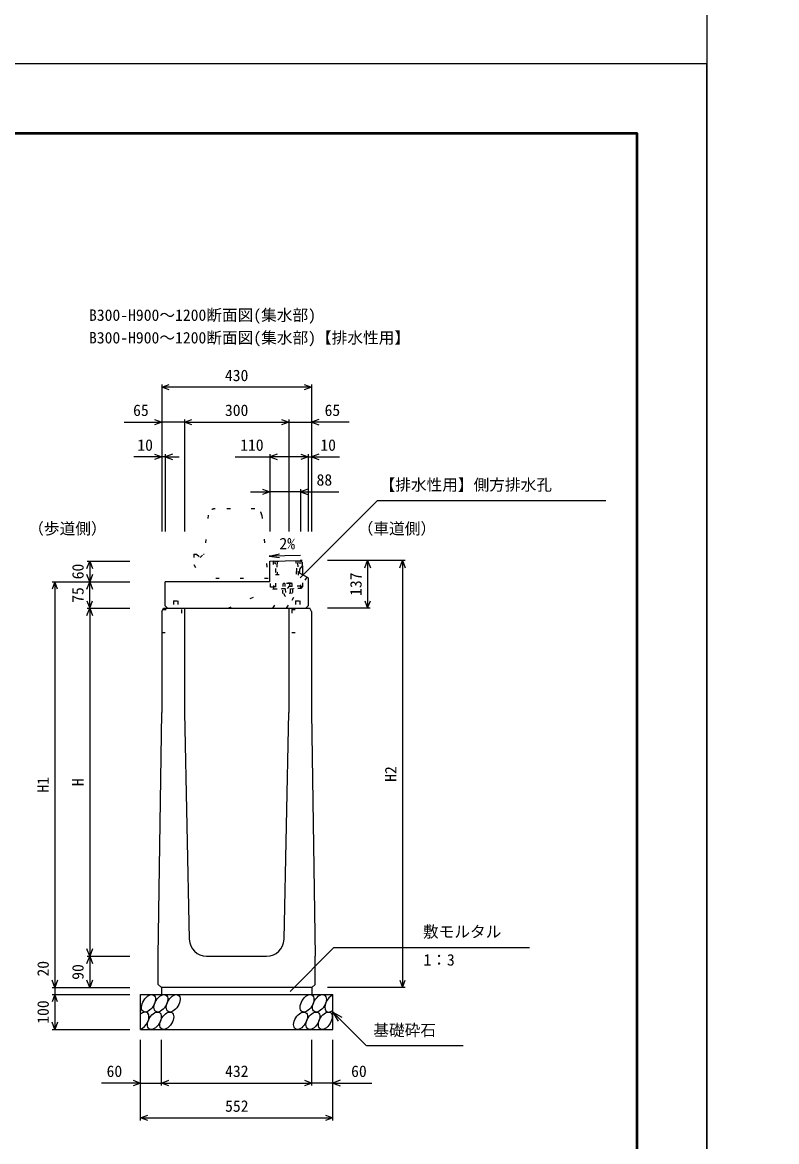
# Model space of a CAD drawing. Units: millimetres, scale not verified. Extents: x -12600 to 12600, y -5940 to 5940.
# Drawn here: x -6165 to -4000, y -3095 to 119 of the extents above; entities that cross this region are included whole.
import ezdxf
from ezdxf.enums import TextEntityAlignment as Align

# ---------------------------------------------------------------- set-up
doc = ezdxf.new("R2010")
doc.units = ezdxf.units.MM
doc.header["$LTSCALE"] = 40
doc.linetypes.add('DOTTED', pattern=[1.75, 0.25, -1.5])
for name, color, linetype, lineweight in [('0-0_DIM', 7, 'Continuous', 25), ('0-1_Defpoints', 5, 'Continuous', 25), ('0-2_HATCH', 6, 'DOTTED', 25), ('0-5_OUTLINE', 3, 'Continuous', 25), ('0-6_OUTLINE2', 4, 'DOTTED', 25), ('0-7_TXT', 7, 'Continuous', 25), ('0-8_WAKU', 3, 'Continuous', 25)]:
    doc.layers.add(name, color=color, linetype=linetype, lineweight=lineweight)
doc.styles.add('ＭＳ ゴシック', font='')
doc.styles.get('ＭＳ ゴシック').set_extended_font_data('MS Gothic')

msp = doc.modelspace()

# ---------------------------------------------------------------- linework, layer by layer
at = {"layer": '0-0_DIM'}
for p, q in [((-5765, -921.3), (-5765, -1342.94)), ((-5335, -928.8), (-5765, -928.8)), ((-5335, -921.3), (-5335, -1342.94)), ((-5700, -1021.3), (-5700, -1342.94)), ((-5400, -1021.3), (-5400, -1342.94)), ((-5873.38, -1028.8), (-5765, -1028.8)), ((-5700, -1028.8), (-5765, -1028.8)), ((-5700, -1028.8), (-5400, -1028.8)), ((-5400, -1028.8), (-5335, -1028.8)), ((-5226.62, -1028.8), (-5335, -1028.8)), ((-5755, -1121.3), (-5755, -1342.94)), ((-5455, -1121.3), (-5455, -1342.94)), ((-5345, -1121.3), (-5345, -1342.94)), ((-5765, -1128.8), (-5844.84, -1128.8)), ((-5755, -1128.8), (-5765, -1128.8)), ((-5755, -1128.8), (-5715.08, -1128.8)), ((-5554.05, -1128.8), (-5455, -1128.8)), ((-5345, -1128.8), (-5455, -1128.8)), ((-5345, -1128.8), (-5335, -1128.8)), ((-5335, -1128.8), (-5255.16, -1128.8)), ((-5510, -1228.8), (-5455, -1228.8)), ((-5367, -1228.8), (-5455, -1228.8)), ((-5367, -1221.3), (-5367, -1342.94)), ((-5367, -1228.8), (-5257, -1228.8)), ((-5368.17, -1476.24), (-5146.03, -1254.1)), ((-5146.03, -1254.1), (-4490.13, -1254.1)), ((-5979.5, -1427.94), (-5857, -1427.94)), ((-5972, -1427.94), (-5972, -1487.94)), ((-5066.5, -1425.94), (-5289, -1425.94)), ((-5174, -1425.94), (-5174, -1562.94)), ((-5074, -1425.94), (-5074, -2652.94)), ((-6079.5, -1487.94), (-5857, -1487.94)), ((-6072, -1487.94), (-6072, -2652.94)), ((-5972, -1562.94), (-5972, -1487.94)), ((-5979.5, -1562.94), (-5857, -1562.94)), ((-5972, -1562.94), (-5972, -2562.94)), ((-5166.5, -1562.94), (-5289, -1562.94)), ((-5396.89, -2663.75), (-5270.66, -2537.52)), ((-5270.66, -2537.52), (-4709.19, -2537.52)), ((-5979.5, -2562.94), (-5857, -2562.94)), ((-5972, -2562.94), (-5972, -2652.94)), ((-6079.5, -2652.94), (-5857, -2652.94)), ((-6072, -2652.94), (-6072, -2672.94)), ((-5066.5, -2652.94), (-5289, -2652.94)), ((-6079.5, -2672.94), (-5857, -2672.94)), ((-6072, -2672.94), (-6072, -2772.94)), ((-5274, -2722.94), (-5178.24, -2818.7)), ((-5274, -2722.94), (-5248.02, -2737.94)), ((-5274, -2722.94), (-5259, -2748.92)), ((-6079.5, -2772.94), (-5857, -2772.94)), ((-5826, -3034.31), (-5826, -2802.94)), ((-5766, -2934.31), (-5766, -2802.94)), ((-5334, -2934.31), (-5334, -2802.94)), ((-5274, -3034.31), (-5274, -2802.94)), ((-5177.24, -2818.7), (-4899.69, -2818.7)), ((-5826, -2926.81), (-5937.79, -2926.81)), ((-5826, -2926.81), (-5766, -2926.81)), ((-5766, -2926.81), (-5334, -2926.81)), ((-5274, -2926.81), (-5334, -2926.81)), ((-5274, -2926.81), (-5162.21, -2926.81)), ((-5826, -3026.81), (-5274, -3026.81))]:
    msp.add_line(p, q, dxfattribs=at)
for points in [[(-5743.86, -936.5), (-5765, -928.8), (-5743.86, -921.11)], [(-5356.14, -921.11), (-5335, -928.8), (-5356.14, -936.5)], [(-5786.14, -1021.11), (-5765, -1028.8), (-5786.14, -1036.5)], [(-5678.86, -1036.5), (-5700, -1028.8), (-5678.86, -1021.11)], [(-5421.14, -1021.11), (-5400, -1028.8), (-5421.14, -1036.5)], [(-5313.86, -1021.11), (-5335, -1028.8), (-5313.86, -1036.5)], [(-5786.14, -1121.11), (-5765, -1128.8), (-5786.14, -1136.5)], [(-5733.86, -1121.11), (-5755, -1128.8), (-5733.86, -1136.5)], [(-5433.86, -1121.11), (-5455, -1128.8), (-5433.86, -1136.5)], [(-5366.14, -1121.11), (-5345, -1128.8), (-5366.14, -1136.5)], [(-5313.86, -1121.11), (-5335, -1128.8), (-5313.86, -1136.5)], [(-5476.14, -1221.11), (-5455, -1228.8), (-5476.14, -1236.5)], [(-5345.86, -1221.11), (-5367, -1228.8), (-5345.86, -1236.5)], [(-5979.7, -1449.09), (-5972, -1427.94), (-5964.3, -1449.09)], [(-5181.7, -1447.09), (-5174, -1425.94), (-5166.3, -1447.09)], [(-5081.7, -1447.09), (-5074, -1425.94), (-5066.3, -1447.09)], [(-5964.3, -1466.8), (-5972, -1487.94), (-5979.7, -1466.8)], [(-6064.3, -1509.09), (-6072, -1487.94), (-6079.7, -1509.09)], [(-5979.7, -1509.09), (-5972, -1487.94), (-5964.3, -1509.09)], [(-5979.7, -1541.8), (-5972, -1562.94), (-5964.3, -1541.8)], [(-5181.7, -1541.8), (-5174, -1562.94), (-5166.3, -1541.8)], [(-5979.7, -1584.09), (-5972, -1562.94), (-5964.3, -1584.09)], [(-5964.3, -2541.8), (-5972, -2562.94), (-5979.7, -2541.8)], [(-5979.7, -2584.09), (-5972, -2562.94), (-5964.3, -2584.09)], [(-6064.3, -2631.8), (-6072, -2652.94), (-6079.7, -2631.8)], [(-5964.3, -2631.8), (-5972, -2652.94), (-5979.7, -2631.8)], [(-5081.7, -2631.8), (-5074, -2652.94), (-5066.3, -2631.8)], [(-6064.3, -2694.09), (-6072, -2672.94), (-6079.7, -2694.09)], [(-6064.3, -2751.8), (-6072, -2772.94), (-6079.7, -2751.8)], [(-5847.14, -2919.11), (-5826, -2926.81), (-5847.14, -2934.5)], [(-5744.86, -2934.5), (-5766, -2926.81), (-5744.86, -2919.11)], [(-5355.14, -2919.11), (-5334, -2926.81), (-5355.14, -2934.5)], [(-5252.86, -2919.11), (-5274, -2926.81), (-5252.86, -2934.5)], [(-5804.86, -3034.5), (-5826, -3026.81), (-5804.86, -3019.11)], [(-5295.14, -3019.11), (-5274, -3026.81), (-5295.14, -3034.5)]]:
    msp.add_lwpolyline(points, dxfattribs=at)
at = {"layer": '0-1_Defpoints'}
for points in [[(-4200, -5940), (12600, -5940), (12600, 5940), (-4200, 5940)], [(-12600, -5940), (-4200, -5940), (-4200, 0), (-12600, 0)]]:
    msp.add_lwpolyline(points, close=True, dxfattribs=at)
at = {"layer": '0-2_HATCH'}
for p, q in [((-5366.07, -1506.12), (-5367.72, -1426.14)), ((-5437.68, -1501.6), (-5438.54, -1459.6)), ((-5438.4, -1466.6), (-5373.41, -1465.27)), ((-5373.56, -1458.27), (-5372.69, -1500.26)), ((-5360.18, -1501), (-5360.86, -1467.76)), ((-5444.16, -1502.73), (-5453.16, -1502.91)), ((-5366.2, -1500.12), (-5444.18, -1501.73)), ((-5420.06, -1507.23), (-5387.07, -1506.56)), ((-5417.13, -1521.18), (-5417.39, -1508.68)), ((-5414.5, -1491.74), (-5416.96, -1493.67)), ((-5416.81, -1501.17), (-5416.96, -1493.67)), ((-5390.57, -1500.63), (-5416.81, -1501.17)), ((-5416.57, -1493.32), (-5414.5, -1491.74)), ((-5393.26, -1491.3), (-5414.5, -1491.74)), ((-5410.56, -1501.04), (-5410.72, -1493.54)), ((-5410.46, -1508.54), (-5410.2, -1521.03)), ((-5396.81, -1500.75), (-5396.97, -1493.26)), ((-5396.61, -1508.25), (-5396.35, -1520.75)), ((-5391.13, -1492.79), (-5393.26, -1491.3)), ((-5390.57, -1500.63), (-5390.72, -1493.13)), ((-5389.68, -1508.11), (-5389.42, -1520.61)), ((-5387.07, -1506.56), (-5387.04, -1508.06)), ((-5366.18, -1501.12), (-5360.18, -1501)), ((-5389.42, -1520.61), (-5417.13, -1521.18))]:
    msp.add_line(p, q, dxfattribs=at)
at = {"layer": '0-2_HATCH', "linetype": 'Continuous'}
msp.add_line((-5361.4, -1441.39), (-5360.86, -1467.76), dxfattribs=at)
at = {"layer": '0-2_HATCH'}
for points in [[(-5453.16, -1502.91), (-5454.7, -1427.93), (-5445.7, -1427.74)], [(-5445.7, -1427.74), (-5444.06, -1507.73), (-5366.07, -1506.12)], [(-5438.54, -1459.6), (-5437.54, -1459.58), (-5438.04, -1435.59), (-5439.04, -1435.61), (-5439.18, -1428.61), (-5374.2, -1427.27)], [(-5434.18, -1428.51), (-5434.04, -1435.51), (-5435.04, -1435.53), (-5434.55, -1459.52), (-5433.55, -1459.5), (-5433.4, -1466.5)], [(-5378.41, -1465.37), (-5378.56, -1458.37), (-5377.56, -1458.35), (-5378.05, -1434.35), (-5379.05, -1434.38), (-5379.19, -1427.38)], [(-5374.2, -1427.27), (-5374.05, -1434.27), (-5375.05, -1434.29), (-5374.56, -1458.29), (-5373.56, -1458.27)], [(-5361.4, -1441.39), (-5361.72, -1426.02), (-5367.72, -1426.14)], [(-5387.04, -1508.06), (-5420.03, -1508.73), (-5420.06, -1507.23)]]:
    msp.add_lwpolyline(points, dxfattribs=at)
for centre, radius, start, end in [((-5413.77, -1496.88), 4.53, 47.57461, 134.78335), ((-5403.47, -1511.68), 19.53, 70.56972, 111.78823), ((-5393.78, -1496.47), 4.53, 47.57461, 134.78335), ((-5403.28, -1520.89), 11, 181.1783, 1.1783)]:
    msp.add_arc(centre, radius, start, end, dxfattribs=at)
at = {"layer": '0-2_HATCH', "linetype": 'Continuous'}
for centre in [(-5803.11, -2697.94), (-5767.63, -2697.94), (-5732.16, -2697.94), (-5347.95, -2697.94), (-5312.48, -2697.94), (-5786.23, -2747.94), (-5750.75, -2747.94), (-5366.55, -2747.94), (-5331.07, -2747.94), (-5295.59, -2747.94)]:
    msp.add_ellipse(centre, major_axis=(14.54, 23.54), ratio=0.5792, dxfattribs=at)
for centre, start_param, end_param in [((-5277, -2697.94), 0.6666252, 4.1103269), ((-5821.7, -2747.94), 3.7419964, 7.318141)]:
    msp.add_ellipse(centre, major_axis=(14.54, 23.54), ratio=0.5792, start_param=start_param, end_param=end_param, dxfattribs=at)
at = {"layer": '0-5_OUTLINE', "linetype": 'DOTTED'}
for p, q in [((-5498.1, -1277.94), (-5611.9, -1277.94)), ((-5631.81, -1295.99), (-5643, -1407.94)), ((-5478.2, -1295.95), (-5460, -1477.94)), ((-5673, -1407.94), (-5673, -1437.94)), ((-5673, -1407.94), (-5665, -1407.94)), ((-5673, -1437.94), (-5650, -1477.94)), ((-5460, -1477.94), (-5650, -1477.94))]:
    msp.add_line(p, q, dxfattribs=at)
at = {"layer": '0-5_OUTLINE'}
for p, q in [((-5455, -1427.94), (-5367, -1426.13)), ((-5455, -1487.94), (-5455, -1427.94)), ((-5367, -1426.13), (-5361, -1432)), ((-5361, -1440.94), (-5361, -1432)), ((-5345, -1476), (-5370, -1463)), ((-5345, -1476), (-5345, -1556.94)), ((-5755, -1556.94), (-5755, -1487.94)), ((-5455, -1487.94), (-5755, -1487.94)), ((-5765, -1572.94), (-5760, -1562.94)), ((-5765, -1572.94), (-5765, -1862.94)), ((-5760, -1562.94), (-5340, -1562.94)), ((-5755, -1556.94), (-5749, -1562.94)), ((-5700, -1562.94), (-5700, -1862.94)), ((-5400, -1562.94), (-5400, -1862.94)), ((-5351, -1562.94), (-5345, -1556.94)), ((-5335, -1572.94), (-5340, -1562.94)), ((-5335, -1572.94), (-5335, -1862.94)), ((-5775, -2562.94), (-5765, -1862.94)), ((-5700, -1862.94), (-5686.05, -2514.01)), ((-5413.95, -2514.01), (-5400, -1862.94)), ((-5335, -1862.94), (-5325, -2562.94)), ((-5775, -2643.94), (-5775, -2562.94)), ((-5636.06, -2562.94), (-5463.94, -2562.94)), ((-5325, -2643.94), (-5325, -2562.94)), ((-5775, -2643.94), (-5766, -2652.94)), ((-5334, -2652.94), (-5766, -2652.94)), ((-5766, -2652.94), (-5766, -2672.94)), ((-5335, -2652.94), (-5765, -2652.94)), ((-5334, -2652.94), (-5325, -2643.94)), ((-5334, -2652.94), (-5334, -2672.94)), ((-5826, -2672.94), (-5274, -2672.94)), ((-5826, -2772.94), (-5826, -2672.94)), ((-5274, -2772.94), (-5274, -2672.94)), ((-5826, -2772.94), (-5274, -2772.94))]:
    msp.add_line(p, q, dxfattribs=at)
at = {"layer": '0-5_OUTLINE', "linetype": 'DOTTED'}
msp.add_lwpolyline([(-5665, -1407.94), (-5655, -1417.94), (-5645, -1407.94), (-5643, -1407.94)], dxfattribs=at)
at = {"layer": '0-5_OUTLINE'}
msp.add_lwpolyline([(-5361, -1440.94), (-5370, -1450.94), (-5370, -1463)], dxfattribs=at)
at = {"layer": '0-5_OUTLINE', "linetype": 'DOTTED'}
for centre, start, end in [((-5611.9, -1297.94), 90, 174.40835), ((-5498.1, -1297.94), 4.08463, 90)]:
    msp.add_arc(centre, 20, start, end, dxfattribs=at)
at = {"layer": '0-5_OUTLINE'}
for centre, start, end in [((-5636.06, -2512.94), 181.22758, 269.80012), ((-5463.94, -2512.94), 270, 358.77242)]:
    msp.add_arc(centre, 50, start, end, dxfattribs=at)
at = {"layer": '0-6_OUTLINE2'}
for p, q in [((-5446.21, -1562.94), (-5370, -1463)), ((-5348.67, -1474.1), (-5405.81, -1562.94)), ((-5575.43, -1562.94), (-5444.06, -1507.73)), ((-5407.2, -1562.94), (-5360.19, -1501)), ((-5731, -1542.44), (-5719, -1542.44)), ((-5731, -1542.44), (-5731, -1567.44)), ((-5719, -1542.44), (-5719, -1567.44)), ((-5381, -1542.44), (-5369, -1542.44)), ((-5381, -1542.44), (-5381, -1567.44)), ((-5369, -1542.44), (-5369, -1567.44)), ((-5762.25, -1567.44), (-5708, -1567.44)), ((-5708, -1567.44), (-5708, -1632.94)), ((-5392, -1567.44), (-5337.75, -1567.44)), ((-5765, -1632.94), (-5708, -1632.94))]:
    msp.add_line(p, q, dxfattribs=at)
msp.add_lwpolyline([(-5392, -1567.44), (-5392, -1632.94), (-5335, -1632.94)], dxfattribs=at)
at = {"layer": '0-7_TXT'}
msp.add_line((-5456.83, -1413.5), (-5427.19, -1418.15), dxfattribs=at)
msp.add_lwpolyline([(-5366.41, -1411.78), (-5456.83, -1413.5), (-5427.39, -1407.73)], dxfattribs=at)
at = {"layer": '0-8_WAKU', "lineweight": 50}
msp.add_lwpolyline([(-12400, -5740), (-4400, -5740), (-4400, -200), (-12400, -200)], close=True, dxfattribs=at)

# ---------------------------------------------------------------- texts
at = {"layer": '0-0_DIM', "style": 'ＭＳ ゴシック'}
for s, p in [('430', (-5583.75, -921.3)), ('65', (-5847.34, -1021.3)), ('300', (-5583.75, -1021.3)), ('65', (-5297.66, -1021.3)), ('10', (-5835.21, -1121.3)), ('110', (-5540.01, -1121.3)), ('10', (-5309.79, -1121.3)), ('88', (-5320.68, -1221.3)), ('【排水性用】側方排水孔', (-5139.84, -1235.36)), ('（歩道側）', (-6148.39, -1361.05)), ('（車道側）', (-5202.57, -1361.05)), ('敷モルタル', (-5015.06, -2518.78)), ('1：3', (-5013.87, -2599.54)), ('基礎砕石', (-5157.68, -2801.53)), ('60', (-5923.5, -2919.31)), ('432', (-5583.22, -2919.31)), ('60', (-5221.5, -2919.31)), ('552', (-5583.22, -3019.31))]:
    msp.add_text(s, height=32.99, dxfattribs=at).set_placement(p, align=Align.BOTTOM_LEFT)
for s, p in [('60', (-5979.5, -1480.44)), ('137', (-5181.5, -1528.19)), ('75', (-5979.5, -1547.94)), ('H2', (-5081.5, -2061.94)), ('H1', (-6079.5, -2092.94)), ('H', (-5979.5, -2074.19)), ('20', (-6079.5, -2621.13)), ('90', (-5979.5, -2630.44)), ('100', (-6079.5, -2756.69))]:
    msp.add_text(s, height=32.99, rotation=90, dxfattribs=at).set_placement(p, align=Align.BOTTOM_LEFT)
at = {"layer": '0-7_TXT', "style": 'ＭＳ ゴシック'}
for s, p in [('B300-H900～1200断面図(集水部)', (-5973.96, -748.2)), ('B300-H900～1200断面図(集水部)【排水性用】', (-5973.96, -813.07)), ('2%', (-5427.26, -1404.17))]:
    msp.add_text(s, height=32.99, dxfattribs=at).set_placement(p, align=Align.BOTTOM_LEFT)

doc.saveas('drawing.dxf')
